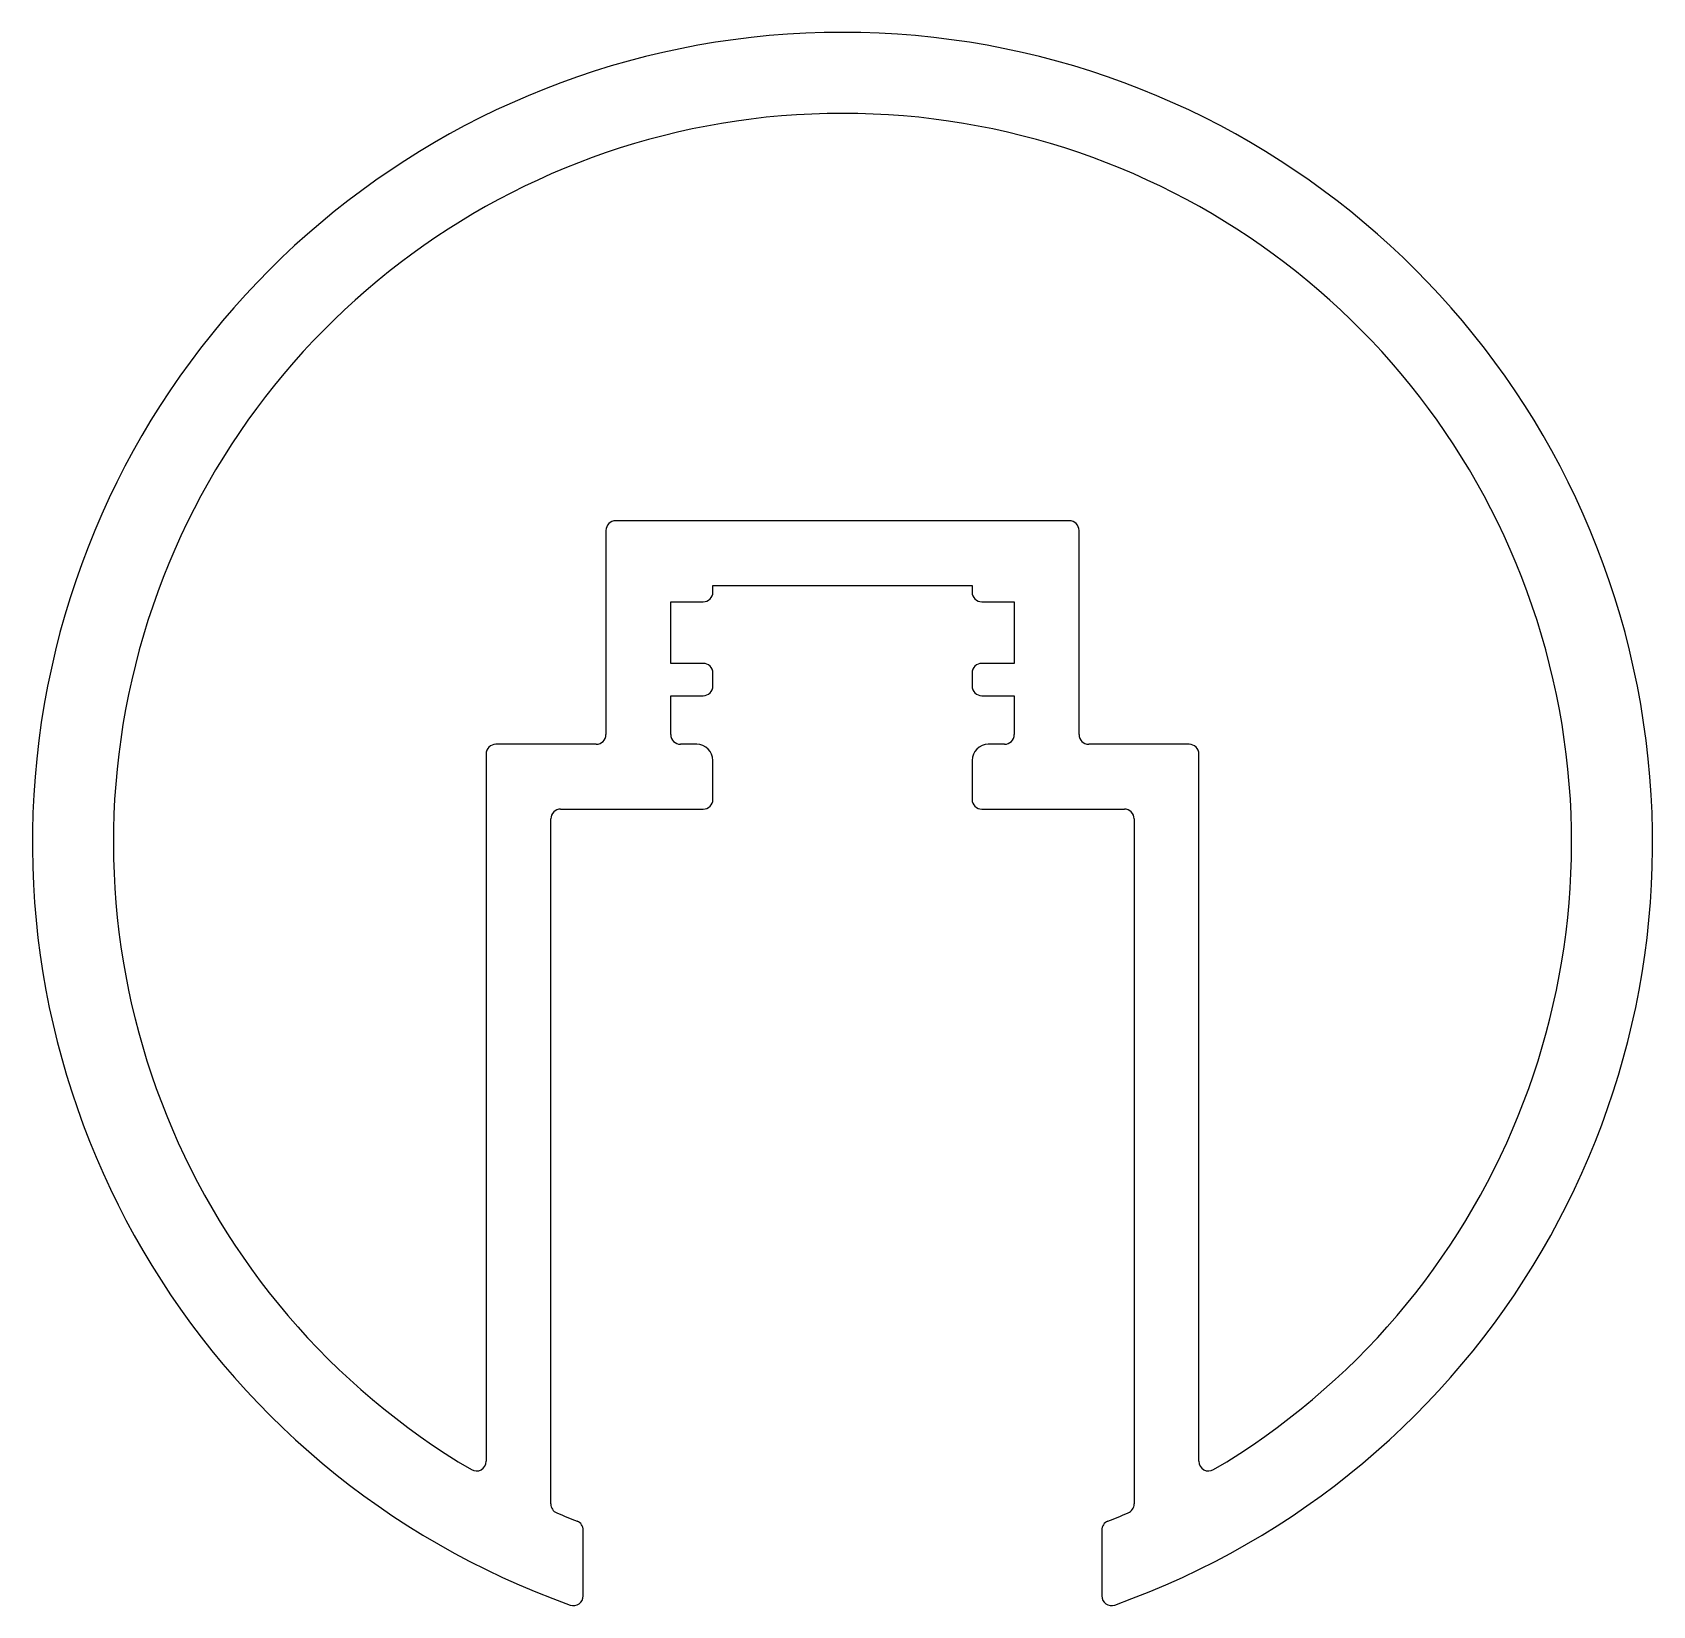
# Model space of a CAD drawing. Extents: x 427.4 to 477.4, y 746.8 to 795.3.
import ezdxf

# ---------------------------------------------------------------- set-up
doc = ezdxf.new("R2010")
doc.units = 0
doc.layers.get('0').update_dxf_attribs({"linetype": 'CONTINUOUS'})

msp = doc.modelspace()

# ---------------------------------------------------------------- linework, layer by layer
for p, q in [((459.404, 780.238), (445.404, 780.238)), ((445.104, 779.938), (445.104, 773.638)), ((459.704, 774.49), (459.704, 779.938)), ((448.404, 778.038), (448.404, 778.238)), ((448.404, 778.238), (456.404, 778.238)), ((456.404, 778.238), (456.404, 778.038)), ((447.104, 775.838), (447.104, 777.738)), ((447.104, 777.738), (448.104, 777.738)), ((456.704, 777.738), (457.704, 777.738)), ((457.704, 777.738), (457.704, 775.838)), ((448.104, 775.838), (447.104, 775.838)), ((448.404, 775.138), (448.404, 775.538)), ((456.404, 775.538), (456.404, 775.138)), ((457.704, 775.838), (456.704, 775.838)), ((447.104, 774.838), (448.104, 774.838)), ((447.104, 773.638), (447.104, 774.838)), ((456.704, 774.838), (457.704, 774.838)), ((457.704, 774.838), (457.704, 773.638)), ((459.704, 773.638), (459.704, 774.49)), ((441.404, 773.038), (441.404, 753.647)), ((444.804, 773.338), (441.704, 773.338)), ((447.904, 773.338), (447.404, 773.338)), ((457.404, 773.338), (456.904, 773.338)), ((463.104, 773.338), (460.004, 773.338)), ((463.404, 751.206), (463.404, 773.038)), ((448.404, 771.638), (448.404, 772.838)), ((456.404, 772.838), (456.404, 771.638)), ((443.404, 753.647), (443.404, 771.038)), ((443.704, 771.338), (448.104, 771.338)), ((456.704, 771.338), (461.104, 771.338)), ((461.404, 771.038), (461.404, 749.89)), ((441.404, 753.647), (441.404, 751.206)), ((443.404, 749.89), (443.404, 753.647)), ((444.404, 747.051), (444.404, 749.079)), ((460.404, 749.079), (460.404, 747.051))]:
    msp.add_line(p, q)
for centre, radius, start, end in [((452.404, 770.315), 25, 289.6353, 250.3647), ((452.404, 770.315), 22.5, 300.5978, 239.4022), ((445.404, 779.938), 0.3, 90, 180), ((459.404, 779.938), 0.3, 0, 90), ((448.104, 778.038), 0.3, 270, 0), ((456.704, 778.038), 0.3, 180, 270), ((448.104, 775.538), 0.3, 0, 90), ((456.704, 775.538), 0.3, 90, 180), ((448.104, 775.138), 0.3, 270, 0), ((456.704, 775.138), 0.3, 180, 270), ((444.804, 773.638), 0.3, 270, 359.9975), ((447.404, 773.638), 0.3, 180.0025, 270), ((457.404, 773.638), 0.3, 270, 359.9975), ((460.004, 773.638), 0.3, 180.0025, 270), ((441.704, 773.038), 0.3, 90, 180.0036), ((447.904, 772.838), 0.5, 360, 90), ((456.904, 772.838), 0.5, 90, 180), ((463.104, 773.038), 0.3, 359.9964, 90), ((448.104, 771.638), 0.3, 270, 0), ((456.704, 771.638), 0.3, 180, 270), ((443.704, 771.038), 0.3, 90, 180.0036), ((461.104, 771.038), 0.3, 359.9964, 90), ((441.104, 751.206), 0.3, 239.4022, 0), ((463.704, 751.206), 0.3, 180, 300.5978), ((443.704, 749.89), 0.3, 180, 246.9277), ((452.404, 770.315), 22.5, 246.9277, 248.6518), ((452.404, 770.315), 22.5, 291.3482, 293.0723), ((461.104, 749.89), 0.3, 293.0723, 360), ((444.104, 749.079), 0.3, 0, 68.6518), ((460.704, 749.079), 0.3, 111.3482, 180), ((444.104, 747.051), 0.3, 250.3647, 0), ((460.704, 747.051), 0.3, 180, 289.6353)]:
    msp.add_arc(centre, radius, start, end)

doc.saveas('drawing.dxf')
